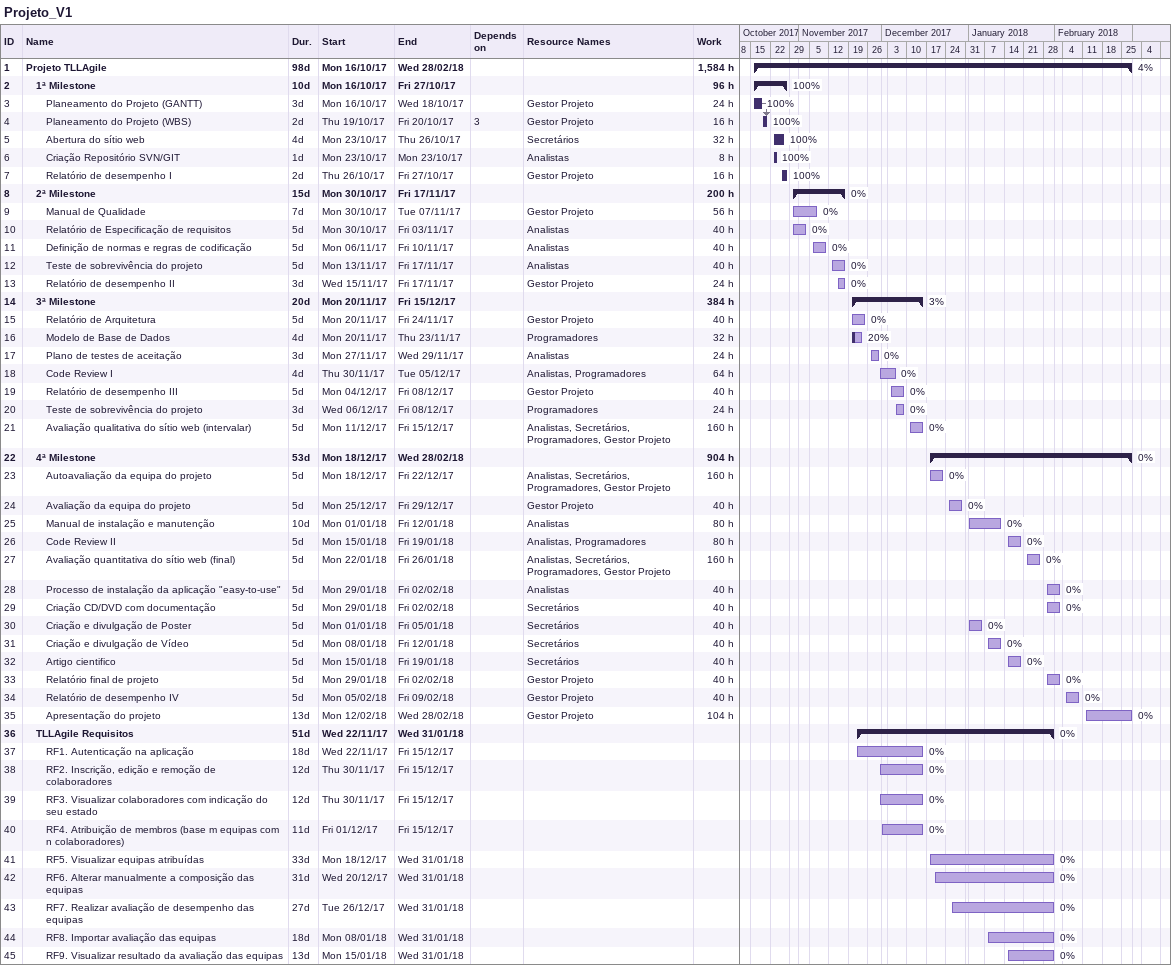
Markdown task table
Projeto_V1

| ID | Level | Task | Duration | Start | Finish | Predecessors | Resources | % complete | Work (h) |
|---|---|---|---|---|---|---|---|---|---|
| 1 | 1 | **Projeto TLLAgile** | 98d | 2017-10-16 | 2018-02-28 |  |  | 4 | 1584 |
| 2 | 2 | **1ª Milestone** | 10d | 2017-10-16 | 2017-10-27 |  |  | 100 | 96 |
| 3 | 3 | Planeamento do Projeto (GANTT) | 3d | 2017-10-16 | 2017-10-18 |  | Gestor Projeto | 100 | 24 |
| 4 | 3 | Planeamento do Projeto (WBS) | 2d | 2017-10-19 | 2017-10-20 | 3 | Gestor Projeto | 100 | 16 |
| 5 | 3 | Abertura do sítio web | 4d | 2017-10-23 | 2017-10-26 |  | Secretários | 100 | 32 |
| 6 | 3 | Criação Repositório SVN/GIT | 1d | 2017-10-23 | 2017-10-23 |  | Analistas | 100 | 8 |
| 7 | 3 | Relatório de desempenho I | 2d | 2017-10-26 | 2017-10-27 |  | Gestor Projeto | 100 | 16 |
| 8 | 2 | **2ª Milestone** | 15d | 2017-10-30 | 2017-11-17 |  |  | 0 | 200 |
| 9 | 3 | Manual de Qualidade | 7d | 2017-10-30 | 2017-11-07 |  | Gestor Projeto | 0 | 56 |
| 10 | 3 | Relatório de Especificação de requisitos | 5d | 2017-10-30 | 2017-11-03 |  | Analistas | 0 | 40 |
| 11 | 3 | Definição de normas e regras de codificação | 5d | 2017-11-06 | 2017-11-10 |  | Analistas | 0 | 40 |
| 12 | 3 | Teste de sobrevivência do projeto | 5d | 2017-11-13 | 2017-11-17 |  | Analistas | 0 | 40 |
| 13 | 3 | Relatório de desempenho II | 3d | 2017-11-15 | 2017-11-17 |  | Gestor Projeto | 0 | 24 |
| 14 | 2 | **3ª Milestone** | 20d | 2017-11-20 | 2017-12-15 |  |  | 3 | 384 |
| 15 | 3 | Relatório de Arquitetura | 5d | 2017-11-20 | 2017-11-24 |  | Gestor Projeto | 0 | 40 |
| 16 | 3 | Modelo de Base de Dados | 4d | 2017-11-20 | 2017-11-23 |  | Programadores | 20 | 32 |
| 17 | 3 | Plano de testes de aceitação | 3d | 2017-11-27 | 2017-11-29 |  | Analistas | 0 | 24 |
| 18 | 3 | Code Review I | 4d | 2017-11-30 | 2017-12-05 |  | Analistas, Programadores | 0 | 64 |
| 19 | 3 | Relatório de desempenho III | 5d | 2017-12-04 | 2017-12-08 |  | Gestor Projeto | 0 | 40 |
| 20 | 3 | Teste de sobrevivência do projeto | 3d | 2017-12-06 | 2017-12-08 |  | Programadores | 0 | 24 |
| 21 | 3 | Avaliação qualitativa do sítio web (intervalar) | 5d | 2017-12-11 | 2017-12-15 |  | Analistas, Secretários, Programadores, Gestor Projeto | 0 | 160 |
| 22 | 2 | **4ª Milestone** | 53d | 2017-12-18 | 2018-02-28 |  |  | 0 | 904 |
| 23 | 3 | Autoavaliação da equipa do projeto | 5d | 2017-12-18 | 2017-12-22 |  | Analistas, Secretários, Programadores, Gestor Projeto | 0 | 160 |
| 24 | 3 | Avaliação da equipa do projeto | 5d | 2017-12-25 | 2017-12-29 |  | Gestor Projeto | 0 | 40 |
| 25 | 3 | Manual de instalação e manutenção | 10d | 2018-01-01 | 2018-01-12 |  | Analistas | 0 | 80 |
| 26 | 3 | Code Review II | 5d | 2018-01-15 | 2018-01-19 |  | Analistas, Programadores | 0 | 80 |
| 27 | 3 | Avaliação quantitativa do sítio web (final) | 5d | 2018-01-22 | 2018-01-26 |  | Analistas, Secretários, Programadores, Gestor Projeto | 0 | 160 |
| 28 | 3 | Processo de instalação da aplicação "easy-to-use" | 5d | 2018-01-29 | 2018-02-02 |  | Analistas | 0 | 40 |
| 29 | 3 | Criação CD/DVD com documentação | 5d | 2018-01-29 | 2018-02-02 |  | Secretários | 0 | 40 |
| 30 | 3 | Criação e divulgação de Poster | 5d | 2018-01-01 | 2018-01-05 |  | Secretários | 0 | 40 |
| 31 | 3 | Criação e divulgação de Vídeo | 5d | 2018-01-08 | 2018-01-12 |  | Secretários | 0 | 40 |
| 32 | 3 | Artigo cientifico | 5d | 2018-01-15 | 2018-01-19 |  | Secretários | 0 | 40 |
| 33 | 3 | Relatório final de projeto | 5d | 2018-01-29 | 2018-02-02 |  | Gestor Projeto | 0 | 40 |
| 34 | 3 | Relatório de desempenho IV | 5d | 2018-02-05 | 2018-02-09 |  | Gestor Projeto | 0 | 40 |
| 35 | 3 | Apresentação do projeto | 13d | 2018-02-12 | 2018-02-28 |  | Gestor Projeto | 0 | 104 |
| 36 | 2 | **TLLAgile Requisitos** | 51d | 2017-11-22 | 2018-01-31 |  |  | 0 |  |
| 37 | 3 | RF1. Autenticação na aplicação | 18d | 2017-11-22 | 2017-12-15 |  |  | 0 |  |
| 38 | 3 | RF2. Inscrição, edição e remoção de colaboradores | 12d | 2017-11-30 | 2017-12-15 |  |  | 0 |  |
| 39 | 3 | RF3. Visualizar colaboradores com indicação do seu estado | 12d | 2017-11-30 | 2017-12-15 |  |  | 0 |  |
| 40 | 3 | RF4. Atribuição de membros (base m equipas com n colaboradores) | 11d | 2017-12-01 | 2017-12-15 |  |  | 0 |  |
| 41 | 3 | RF5. Visualizar equipas atribuídas | 33d | 2017-12-18 | 2018-01-31 |  |  | 0 |  |
| 42 | 3 | RF6. Alterar manualmente a composição das equipas | 31d | 2017-12-20 | 2018-01-31 |  |  | 0 |  |
| 43 | 3 | RF7. Realizar avaliação de desempenho das equipas | 27d | 2017-12-26 | 2018-01-31 |  |  | 0 |  |
| 44 | 3 | RF8. Importar avaliação das equipas | 18d | 2018-01-08 | 2018-01-31 |  |  | 0 |  |
| 45 | 3 | RF9. Visualizar resultado da avaliação das equipas | 13d | 2018-01-15 | 2018-01-31 |  |  | 0 |  |
